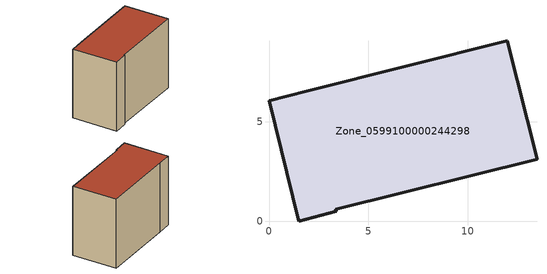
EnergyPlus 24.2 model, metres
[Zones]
Zone_0599100000244298
 floor ground (C_G): 1.87,6.53 12,9.07 13.49,3.12 3.36,0.6 3.38,0.5 1.5,0 0,6.05 z0
 wall outside (C_F): 0,6.05 1.5,0 3.38,0.5 3.36,0.6 13.49,3.12 12,9.07 1.87,6.53 0,6.05 z0:9.67
 roof outside (C_R): 13.49,3.12 12,9.07 1.87,6.53 0,6.05 1.5,0 3.38,0.5 3.36,0.6 z9.67
[BUILDING]
Pand.0599100000244298: North Axis=0; Terrain=City; Loads Convergence Tolerance Value=0.04; Temperature Convergence Tolerance Value=0.4; Solar Distribution=FullExterior; Maximum Number of Warmup Days=25; Minimum Number of Warmup Days=1
[Site:Location]
Rotterdam.The.Hague.AP_ZH_NLD Design_Conditions: Latitude=51.96; Longitude=4.45; Time Zone=1; Elevation=-4.5
[SITE:GROUNDTEMPERATURE:BUILDINGSURFACE]
18, 18, 18, 18, 18, 18, 18, 18, 18, 18, 18, 18
[MATERIAL] Thermal Absorptance=0.9; Solar Absorptance=0.7; Visible Absorptance=0.7
Name | Roughness | Thickness | Conductivity | Density | Specific Heat
G.TC.1946-1964 | MediumSmooth | 0.15 | 1 | 540 | 1210
F.TC.1946-1964 | Rough | 0.3 | 0.857143 | 1920 | 840
R.TC.1946-1964 | MediumRough | 0.2 | 0.235294 | 1500 | 1000
[CONSTRUCTION]
C_G: G.TC.1946-1964
C_F: F.TC.1946-1964
C_R: R.TC.1946-1964
[ZONE]
Zone_0599100000244298: Type=1; Multiplier=1; Ceiling Height=Autocalculate; Volume=Autocalculate; Floor Area=autocalculate; Part of Total Floor Area=Yes
[ZONEINFILTRATION:DESIGNFLOWRATE]
Infil_Zone_0599100000244298: Zone or ZoneList or Space or SpaceList=Zone_0599100000244298; Schedule=AlwaysOn; Design Flow Rate Calculation Method=Flow/Area; Flow Rate per Floor Area=0.003; Constant Term Coefficient=1; Temperature Term Coefficient=0; Velocity Term Coefficient=0; Velocity Squared Term Coefficient=0
[HVACTEMPLATE:ZONE:IDEALLOADSAIRSYSTEM]
Zone_0599100000244298: Maximum Heating Supply Air Temperature=50; Minimum Cooling Supply Air Temperature=13; Maximum Heating Supply Air Humidity Ratio=0.0156; Minimum Cooling Supply Air Humidity Ratio=0.0077; Heating Limit=NoLimit; Cooling Limit=NoLimit; Dehumidification Control Type=ConstantSensibleHeatRatio; Cooling Sensible Heat Ratio=0.7; Dehumidification Setpoint=60; Humidification Control Type=None; Humidification Setpoint=30; Outdoor Air Method=None; Outdoor Air Flow Rate per Person=0.00944; Outdoor Air Flow Rate per Zone Floor Area=0; Outdoor Air Flow Rate per Zone=0; Demand Controlled Ventilation Type=None; Outdoor Air Economizer Type=NoEconomizer; Heat Recovery Type=None; Sensible Heat Recovery Effectiveness=0.7; Latent Heat Recovery Effectiveness=0.65
[ZONECONTROL:THERMOSTAT]
ThermostatControl_Zone_0599100000244298: Zone or ZoneList=Zone_0599100000244298; Control Type Schedule=DualSetpointControlType; Control 1=Thermostat_Zone_0599100000244298; Temperature Difference Between Cutout And Setpoint=0
[THERMOSTATSETPOINT:DUALSETPOINT]
Thermostat_Zone_0599100000244298: Heating Setpoint Temperature Schedule=HeatingSetpoint_Zone_0599100000244298; Cooling Setpoint Temperature Schedule=CoolingSetpoint_Zone_0599100000244298
[SCHEDULE:COMPACT]
HeatingSetpoint_Zone_0599100000244298: Through: 12/31, For: AllDays, Until: 24:00, 21
CoolingSetpoint_Zone_0599100000244298: Through: 12/31, For: AllDays, Until: 24:00, 24
DualSetpointControlType: Through: 12/31, For: AllDays, Until: 24:00, 4
AlwaysOn: Through: 12/31, For: AllDays, Until: 24:00, 1
